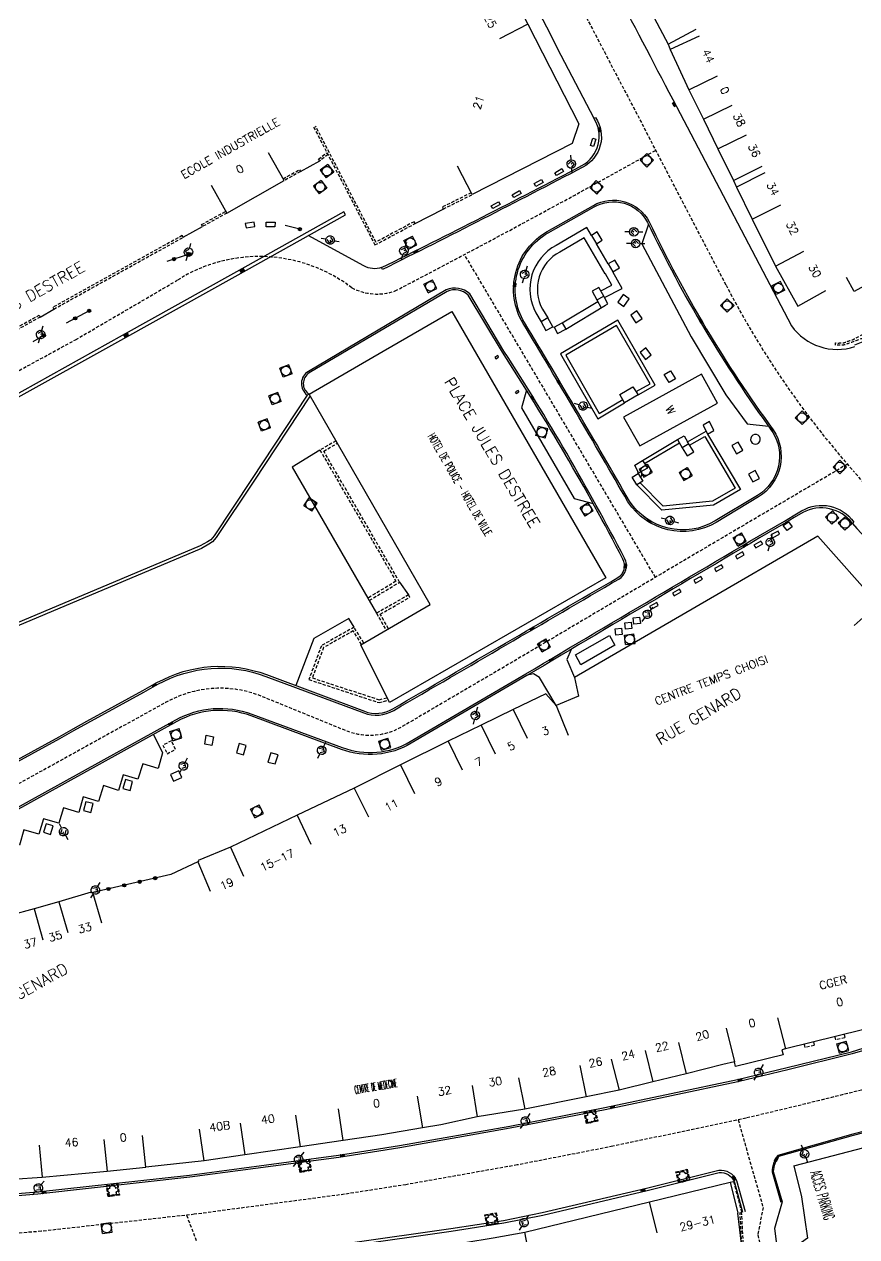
# Model space of a CAD drawing. Header units: millimetres. Extents: x 156998 to 158000, y 123000 to 124000.
# Drawn here: x 157711.9 to 157842.1, y 123499.2 to 123688.6 of the extents above; entities that cross this region are included whole.
import ezdxf
from ezdxf.enums import TextEntityAlignment as Align

# ---------------------------------------------------------------- set-up
doc = ezdxf.new("R2010")
doc.units = ezdxf.units.MM
doc.linetypes.add('DASHED', pattern=[0.75, 0.5, -0.25])
doc.layers.get('0').update_dxf_attribs({"linetype": 'CONTINUOUS'})
for name, color, linetype in [('W0001', 6, 'DASHED'), ('W0008', 7, 'CONTINUOUS'), ('W0100', 7, 'CONTINUOUS'), ('W0112', 1, 'DASHED'), ('W0300', 7, 'CONTINUOUS'), ('W0322', 7, 'CONTINUOUS'), ('W0330', 7, 'CONTINUOUS'), ('W0334', 7, 'CONTINUOUS'), ('W0400', 7, 'CONTINUOUS'), ('W0420', 7, 'CONTINUOUS'), ('W0471', 7, 'CONTINUOUS'), ('W0984', 7, 'CONTINUOUS'), ('W0989', 7, 'CONTINUOUS'), ('W0991', 7, 'CONTINUOUS'), ('W1102', 7, 'CONTINUOUS')]:
    doc.layers.add(name, color=color, linetype=linetype)
doc.styles.get("Standard").update_dxf_attribs({"font": 'romans.shx', "width": 0.85})

# ---------------------------------------------------------------- blocks, each defined once
blk = doc.blocks.new('T300')
for p, q in [((-0.8, 0.51), (-0.86, 0.34)), ((-0.86, 0.34), (-0.86, 0.17)), ((-0.86, 0.17), (-0.74, 0.06)), ((-0.69, 0.63), (-0.8, 0.51)), ((-0.8, -0.06), (-0.74, 0.06)), ((-0.74, 0.06), (-0.69, 0.11)), ((-0.57, 0.69), (-0.69, 0.63)), ((-0.46, 0.69), (-0.57, 0.69)), ((-0.29, 0.63), (-0.46, 0.69)), ((-0.29, 0.63), (-0.17, 0.74)), ((-0.23, 0.57), (-0.29, 0.63)), ((-0.17, 0.74), (-0.06, 0.8)), ((-0.06, 0.8), (0.06, 0.8)), ((0.06, 0.8), (0.23, 0.74)), ((0.23, 0.74), (0.34, 0.63)), ((0.34, 0.63), (0.4, 0.51)), ((0.46, 0.46), (0.34, 0.46)), ((0.4, 0.51), (0.4, 0.46)), ((0.57, 0.4), (0.46, 0.46)), ((0.57, 0.4), (0.69, 0.29)), ((0.69, 0.29), (0.74, 0.17)), ((0.74, 0.06), (0.69, -0.17)), ((0.74, 0.17), (0.74, 0.06)), ((-0.8, -0.17), (-0.8, -0.06)), ((-0.8, -0.23), (-0.8, -0.17)), ((-0.74, -0.34), (-0.8, -0.23)), ((-0.69, -0.4), (-0.74, -0.34)), ((-0.51, -0.46), (-0.69, -0.4)), ((-0.4, -0.46), (-0.51, -0.46)), ((-0.4, -0.46), (-0.34, -0.46)), ((-0.34, -0.46), (-0.34, -0.4)), ((-0.34, -0.51), (-0.34, -0.46)), ((-0.29, -0.63), (-0.34, -0.51)), ((-0.17, -0.74), (-0.29, -0.63)), ((-0.06, -0.8), (-0.17, -0.74)), ((0.06, -0.8), (-0.06, -0.8)), ((0.17, -0.74), (0.06, -0.8)), ((0.23, -0.69), (0.17, -0.74)), ((0.29, -0.46), (0.23, -0.46)), ((0.29, -0.63), (0.23, -0.69)), ((0.46, -0.4), (0.29, -0.46)), ((0.34, -0.51), (0.29, -0.63)), ((0.34, -0.51), (0.34, -0.46)), ((0.57, -0.34), (0.46, -0.4)), ((0.63, -0.29), (0.57, -0.34)), ((0.69, -0.17), (0.63, -0.29))]:
    blk.add_line(p, q)
blk = doc.blocks.new('T400')
for p, q in [((-0.15, 0.3), (0.15, 0.3)), ((-0.15, -0.25), (-0.15, 0.3)), ((-0.15, 0.15), (0.15, 0.15)), ((-0.15, 0), (0.15, 0)), ((0.15, 0.3), (0.15, -0.25)), ((-0.15, -0.15), (0.15, -0.15)), ((-0.15, -0.25), (-0.15, -0.3)), ((-0.15, -0.3), (0.15, -0.3)), ((0.15, -0.3), (0.15, -0.25))]:
    blk.add_line(p, q)
blk = doc.blocks.new('T471')
for p, q in [((-0.333334, 0.333334), (-0.333334, -0.333334)), ((-0.333334, 0.333334), (0.333334, 0.333334)), ((-0.333334, 0), (0, 0)), ((0.500001, 0.500001), (1.000002, 1.000002)), ((-0.500001, -0.500001), (-1.000002, -1.000002)), ((-0.333334, -0.333334), (0.333334, -0.333334))]:
    blk.add_line(p, q)
blk.add_ellipse((0, 0), major_axis=(0.471405, 0.471405), ratio=1, start_param=5.4977871438, end_param=11.780972451)
blk = doc.blocks.new('T420')
for p, q in [((0.75, 0.75), (-0.75, 0.75)), ((-0.75, 0.75), (-0.75, -0.75)), ((0.75, 0.75), (0.75, -0.75)), ((0.75, -0.75), (-0.75, -0.75))]:
    blk.add_line(p, q)
blk.add_ellipse((0, 0), major_axis=(-0.53, 0.53), ratio=1, start_param=3.926991, end_param=10.210176)
blk = doc.blocks.new('t322o')
at = {"color": 0, "linetype": 'Continuous'}
for radius in [0.25, 0.15]:
    blk.add_circle((0, 0), radius, dxfattribs=at)
blk = doc.blocks.new('t112o')
at = {"color": 0, "linetype": 'Continuous'}
for p, q in [((-0.5, 0.5), (0.5, 0.5)), ((-0.5, -0.5), (-0.5, 0.5)), ((0.5, 0.5), (0.5, -0.5)), ((0.5, -0.5), (-0.5, -0.5))]:
    blk.add_line(p, q, dxfattribs=at)

msp = doc.modelspace()

# ---------------------------------------------------------------- linework, layer by layer
at = {"layer": 'W0001'}
for points in [[(157868.78, 123588.28), (157858.63, 123599.5), (157841.63, 123618.69, -0.062169), (157821.64, 123647.84), (157815, 123660.56), (157808.58, 123672.9, -0.001348), (157789.77, 123708.89, -0.000594), (157769.93, 123746.82, 0.013791), (157751.49, 123781.3, 0.022105), (157720.52, 123829.05, 0.042704), (157692.7, 123862.24, 0.011239), (157689.15, 123865.41, 0.02672), (157673.93, 123877.84), (157655.13, 123891.58, 0.002976), (157617.51, 123916.09), (157607.9, 123922.54, 0.000448), (157537.07, 123968.65, 0.000873), (157494.44, 123996.5), (157489.14, 124000, -0.029405)], [(157703.22, 123565.62, -0.007656), (157687.95, 123612.69, -0.357426), (157692.71, 123624.44), (157719.97, 123639.3), (157735.86, 123648.58, -0.31354), (157763.15, 123647.4, 0.20691), (157769.91, 123646.91, 0.007294), (157810.67, 123668.89, 0.537329)]]:
    msp.add_lwpolyline(points, format="xyb", dxfattribs=at)
at = {"layer": 'W0001', "flags": 128}
msp.add_lwpolyline([(157810.61, 123602.18), (157780.76, 123652.61)], dxfattribs=at)
msp.add_lwpolyline([(157840.62, 123619.85, 0.001234), (157789.01, 123589.4), (157770.94, 123578.82, -0.224783), (157762.57, 123578.09), (157748.59, 123583.79, 0.217615), (157734.12, 123582.68), (157693.71, 123560.36), (157665, 123544.55), (157639.25, 123530.51, 0.312777), (157632.23, 123518.13), (157632.34, 123497.36)], format="xyb", dxfattribs=at)
at = {"layer": 'W0001'}
for points in [[(157856.74, 123526.07), (157842.84, 123522.11), (157832.67, 123519.6), (157824.77, 123517.72), (157803.93, 123513.32), (157788.99, 123510.41), (157771.61, 123507.33), (157761.98, 123505.83), (157738.53, 123502.7), (157714.62, 123500.05), (157698.13, 123498.7), (157693.24, 123498.4), (157671.43, 123497.59), (157657.19, 123497.45), (157639.48, 123497.37), (157621.38, 123497.35), (157601.82, 123497.28), (157592.92, 123497.41), (157575.15, 123497.6), (157549.46, 123497.44), (157531.64, 123497.35), (157514.7, 123497.32), (157508.83, 123497.28), (157506.03, 123497.23)], [(157823.53, 123517.45), (157827.42, 123503.79)], [(157827.42, 123503.79), (157826.61, 123499.48), (157828.03, 123493.65), (157845.44, 123467.74), (157859.1, 123447.42), (157881.73, 123413.4), (157887.9, 123405.37)], [(157737.31, 123502.56), (157746.31, 123479.11)]]:
    msp.add_lwpolyline(points, dxfattribs=at)
at = {"layer": 'W0008'}
for points in [[(157789.93, 123887.39, -0.087223), (157776.24, 123877.27), (157737.02, 123859.11), (157725.1, 123853.62), (157716.18, 123849.51, 0.390108), (157715.74, 123845.69), (157724.92, 123833.09, -0.021446), (157751.51, 123793.07, -0.021706), (157774.17, 123751.7, 0.000667), (157795.11, 123711.67, 0.001349), (157813.9, 123675.7), (157831.88, 123641.49, 0.333764), (157841.78, 123638.24, 0.333764)], [(157690.25, 123855.86, -0.042471), (157715.69, 123825.64, -0.022088), (157746.36, 123778.34, -0.013817), (157764.59, 123744.04, 0.001037), (157800.97, 123673.91), (157801.24, 123673.99, -0.450009), (157799.25, 123666.24, -0.005544), (157767.93, 123650.26), (157767.81, 123650.56, -0.206581), (157765.02, 123650.82), (157756.33, 123655.56)], [(157662.81, 123546.92, 0.000457), (157732.83, 123585.48, -0.218901), (157749.73, 123586.72), (157765, 123581, 0.225013), (157769.71, 123581.4, 0.000522), (157804.86, 123601.9, 0.406327), (157805.77, 123605.18, 0.023689), (157786.93, 123637.51), (157781.58, 123646.45, 0.294908), (157777.91, 123647.11), (157756.36, 123634.35, 0.540761), (157756.19, 123630.64, 0.540761)], [(157695.23, 123557.61), (157735.64, 123579.93, -0.217549), (157747.5, 123580.84), (157761.65, 123575.6, 0.224783), (157772.28, 123576.53), (157790.35, 123587.11, -0.001032), (157833.46, 123612.57, -0.391993), (157841.62, 123610.82), (157841.39, 123610.61, -0.000979), (157863.78, 123585.67)], [(157858.87, 123519.77), (157858.83, 123519.9), (157853.08, 123518.21), (157841.48, 123515.23), (157829.73, 123511.91, 0.153142), (157828.83, 123509.35), (157830.19, 123504.58)], [(157751.03, 123481.71), (157746.44, 123491.78), (157746.31, 123493.21), (157745.94, 123493.3, -0.315417), (157748.6, 123496.56), (157762.87, 123498.23), (157778.61, 123500.48), (157786.86, 123501.74), (157792.91, 123502.97), (157809.22, 123506.79), (157820.51, 123509.6, -0.333869), (157823.26, 123507.99), (157824.61, 123503.15)]]:
    msp.add_lwpolyline(points, format="xyb", dxfattribs=at)
at = {"layer": 'W0008', "flags": 128}
msp.add_lwpolyline([(157887.22, 123682.3), (157886.92, 123671.85), (157886.86, 123669.3, -0.033002), (157886.82, 123667.31, -0.053491), (157886.58, 123666.11, -0.036837), (157885.48, 123663.3, -0.044175), (157884.18, 123661.13, -0.059027), (157883.55, 123660.45, -0.032738), (157882.21, 123659.44), (157878.9, 123657.19, -0.003699), (157874.4, 123654.41, -0.008251), (157872.35, 123653.22, -0.000663), (157863.92, 123648.5, -0.005611), (157862.92, 123647.96, -0.008651), (157861.98, 123647.48, -0.000901), (157852.94, 123643.11, -0.01248), (157850.37, 123641.96, -0.005901), (157844.87, 123639.72), (157841.73, 123638.42)], format="xyb", dxfattribs=at)
at = {"layer": 'W0008'}
msp.add_lwpolyline([(157826.71, 123614.75), (157820.09, 123610.77, -0.400193), (157806.31, 123613.96, 0.005996), (157789.91, 123641.84, -0.421557), (157793.7, 123656.2), (157800.9, 123660.27, -0.422024), (157809.62, 123657.73, 0.047152), (157829.02, 123625.21, -0.42281)], format="xyb", close=True, dxfattribs=at)
msp.add_lwpolyline([(157850.39, 123530.93), (157850.54, 123530.42), (157841.33, 123527.75), (157831.3, 123525.27), (157823.49, 123523.41), (157802.77, 123519.03), (157787.92, 123516.14), (157770.65, 123513.08), (157761.14, 123511.6), (157737.83, 123508.49), (157714.06, 123505.86), (157697.71, 123504.52)], dxfattribs=at)
at = {"layer": 'W0008', "flags": 128}
msp.add_lwpolyline([(157830.39, 123504.63), (157829.2, 123500.46), (157829.92, 123494.78), (157862.93, 123449.49), (157865.04, 123451.01)], dxfattribs=at)
at = {"layer": 'W0100'}
for points in [[(157796.5, 123726.19), (157792.13, 123723.76), (157795.84, 123717.1), (157802.1, 123705.64), (157804.44, 123700.85), (157806.9, 123696.07), (157809.5, 123691.23), (157812.58, 123685.46), (157816.99, 123687.82)], [(157787.85, 123694.08), (157790.67, 123688.56), (157798.62, 123673.04), (157797.61, 123669.95), (157781.96, 123661.96), (157779.69, 123666.41)], [(157817.44, 123686.71), (157812.9, 123684.62), (157815.8, 123678.33), (157818.1, 123673.72), (157820.35, 123669.12), (157822.79, 123664.18), (157827.27, 123666.39)], [(157741.14, 123663.42), (157743.61, 123659.07), (157752.57, 123664.15), (157750.11, 123668.5)], [(157827.72, 123665.35), (157823.25, 123663.11), (157825.75, 123658.14), (157829.37, 123650.79), (157832.87, 123644.53), (157837.23, 123646.97)], [(157841.68, 123594.68), (157845.42, 123598), (157836, 123608.64), (157797.96, 123586.53), (157798.6, 123583.62), (157795.08, 123582.17), (157793.47, 123584), (157788.37, 123581.55), (157783.35, 123579.1), (157778.19, 123576.6), (157770.74, 123572.91), (157763.53, 123569.28), (157754.6, 123565.02), (157744.17, 123560.05), (157739.14, 123557.94), (157739.19, 123557.81), (157739.07, 123557.76), (157741.01, 123553.15)], [(157724.06, 123548.15), (157722.66, 123552.95), (157722.44, 123552.88), (157722.4, 123553), (157717.35, 123551.5), (157713.49, 123550.39), (157709.69, 123549.35), (157705.57, 123548.32), (157699.45, 123546.66), (157700.76, 123541.83)], [(157672.43, 123534.32), (157671.15, 123539.15), (157666.5, 123537.92), (157666.48, 123537.92), (157643.03, 123525.29), (157642.5, 123524.95), (157637.86, 123518.24), (157638.07, 123507.21), (157639.38, 123505.99), (157644.14, 123506.02), (157653.51, 123506.06), (157659.35, 123506.07), (157665.12, 123506.11), (157670.37, 123506.12), (157676.93, 123506.28), (157683.52, 123506.56), (157692.94, 123507.09), (157697.34, 123507.38), (157705.41, 123507.88), (157714.75, 123508.49), (157724.91, 123509.42), (157730.95, 123510.04), (157730.44, 123515.01)], [(157849.56, 123533.42), (157849.82, 123532.34), (157843.62, 123530.81), (157843.42, 123531.64), (157842.96, 123531.53), (157830.91, 123528.53), (157830.36, 123528.39), (157830.56, 123527.61), (157823.14, 123525.79), (157822.95, 123526.53), (157821.13, 123526.08), (157815.43, 123524.66), (157810.18, 123523.4), (157804.92, 123522.08), (157799.76, 123521.05), (157790.17, 123519.11), (157782.74, 123517.91), (157777.04, 123516.69), (157774.19, 123516.2), (157767.84, 123515.11), (157761.78, 123514.23), (157761.06, 123519.18)], [(157754.36, 123518.21), (157755.08, 123513.25), (157746.41, 123511.99), (157740.07, 123511.04), (157739.33, 123515.99)], [(157832.26, 123510.27), (157862.41, 123518.14)], [(157832.26, 123510.27), (157833.44, 123505.41)], [(157756.55, 123485.25), (157751.58, 123484.7), (157750.54, 123494.16), (157756.71, 123494.84), (157767.76, 123496.11), (157776.36, 123497.56), (157785.22, 123499.03), (157790.21, 123499.93), (157809.69, 123504.65), (157822.28, 123507.72), (157823.47, 123502.86)]]:
    msp.add_lwpolyline(points, dxfattribs=at)
at = {"layer": 'W0100', "flags": 128}
for points in [[(157882.05, 123674.68), (157884.45, 123670.3), (157841.66, 123646.81), (157840.46, 123649)], [(157833.44, 123505.41), (157834.37, 123498.95), (157831.55, 123496.96), (157881.12, 123428.95), (157876.74, 123425.77), (157882.93, 123417.23), (157914.31, 123440.09), (157914.76, 123440.42), (157911.82, 123444.46)], [(157827.85, 123479.8), (157832.1, 123482.43), (157825.53, 123493.03), (157824.07, 123498.09), (157823.47, 123502.86)]]:
    msp.add_lwpolyline(points, dxfattribs=at)
at = {"layer": 'W0100'}
for points in [[(157764.54, 123591.65), (157775.41, 123597.94), (157756.49, 123630.79), (157768.07, 123637.5), (157778.77, 123643.69), (157802.85, 123602.11), (157769.05, 123582.64)], [(157808.14, 123622.7), (157820.29, 123629.39), (157817.79, 123633.9), (157805.63, 123627.2)]]:
    msp.add_lwpolyline(points, close=True, dxfattribs=at)
msp.add_lwpolyline([(157826.74, 123623.16, 11.158376), (157826.51, 123623.02, 0.089619)], format="xyb", close=True, dxfattribs=at)
at = {"layer": 'W0112'}
for points in [[(157757.18, 123672.5), (157766.77, 123654.1), (157773.04, 123657.44), (157772.89, 123657.73), (157766.91, 123654.54), (157757.48, 123672.65)], [(157759.42, 123668.21), (157758.14, 123667.23), (157757.94, 123667.5), (157759.26, 123668.51)], [(157752.41, 123664.43), (157754.95, 123665.85), (157755.11, 123665.56), (157752.57, 123664.15)], [(157781.81, 123662.25), (157777.3, 123660.01), (157777.44, 123659.71), (157781.96, 123661.96)], [(157743.61, 123659.07), (157739.82, 123656.99), (157739.66, 123657.28), (157743.44, 123659.36)], [(157693.59, 123631.61), (157714.26, 123643.13), (157714.43, 123642.84), (157693.75, 123631.32)], [(157760.69, 123623.5), (157758.17, 123622.06), (157770.05, 123601.57), (157765.66, 123598.94), (157765.88, 123598.58), (157770.62, 123601.43), (157758.75, 123621.91), (157760.9, 123623.13)], [(157768.87, 123594.15), (157767.6, 123596.42), (157772.22, 123599.08), (157772.01, 123599.44), (157767.03, 123596.58), (157768.5, 123593.94)], [(157765.02, 123591.92), (157763.51, 123594.4), (157758.39, 123591.51), (157756.43, 123586.22), (157767.4, 123582.62), (157768.86, 123583.02)], [(157764.66, 123591.71), (157763.37, 123593.83), (157758.73, 123591.21), (157756.98, 123586.48), (157767.41, 123583.07), (157768.67, 123583.4)], [(157840.1, 123530.81), (157840.23, 123530.29), (157838.82, 123529.93), (157838.69, 123530.46)], [(157835.29, 123529.62), (157835.42, 123529.09), (157834, 123528.73), (157833.87, 123529.26)], [(157822.28, 123507.72), (157822.81, 123507.84)], [(157822.81, 123507.84), (157824.08, 123503.02)], [(157824.26, 123497.45), (157824.09, 123498.11), (157823.83, 123503)], [(157833.53, 123458.4), (157843.07, 123465.82), (157825.61, 123493.08), (157824.34, 123498.15), (157824.08, 123503.02)]]:
    msp.add_lwpolyline(points, dxfattribs=at)
at = {"layer": 'W0112', "flags": 128}
msp.add_lwpolyline([(157880.32, 123658.75), (157876.61, 123656.32), (157876.32, 123656.14, -0.003264), (157873.35, 123654.31, -0.007994), (157872.12, 123653.6, -0.000996), (157864.29, 123649.21, -0.005263), (157862.8, 123648.4, -0.009081), (157857.65, 123645.79, -0.009474), (157852.62, 123643.47, -0.00517), (157849.57, 123642.18, -0.002904), (157844.12, 123639.96, -0.006715), (157842.07, 123639.17, -0.007421), (157840.2, 123638.51, -0.068297), (157839.88, 123638.45, -0.019463), (157838.74, 123638.43), (157838.75, 123638.79, 0.019463), (157839.86, 123638.8, 0.068297), (157840.09, 123638.84, 0.006409), (157841.69, 123639.41), (157857.71, 123648.22), (157875.24, 123657.89), (157879.46, 123660.23)], format="xyb", close=True, dxfattribs=at)
at = {"layer": 'W0112'}
for points in [[(157736.64, 123655.58), (157716.41, 123644.36), (157716.57, 123644.07), (157736.8, 123655.3)], [(157785.5, 123636.56), (157785.65, 123636.32), (157786.1, 123636.59), (157785.95, 123636.83)], [(157788.69, 123631.12), (157788.83, 123630.88), (157789.28, 123631.15), (157789.14, 123631.39)], [(157734.94, 123576.64), (157733.62, 123575.98), (157734.28, 123574.64), (157735.6, 123575.3)], [(157801.19, 123518.98), (157801.59, 123517.26), (157799.85, 123516.86), (157799.45, 123518.58)], [(157801.12, 123518.86), (157801.47, 123517.34), (157799.92, 123516.98), (157799.57, 123518.51)], [(157756.51, 123511.29), (157756.81, 123509.55), (157755.05, 123509.24), (157754.75, 123510.98)], [(157756.43, 123511.17), (157756.7, 123509.63), (157755.13, 123509.36), (157754.86, 123510.9)], [(157815.55, 123509.74), (157815.98, 123508.03), (157814.25, 123507.6), (157813.81, 123509.31)], [(157815.48, 123509.62), (157815.86, 123508.11), (157814.32, 123507.72), (157813.94, 123509.24)], [(157726.58, 123507.45), (157726.81, 123505.7), (157725.04, 123505.47), (157724.81, 123507.21)], [(157726.49, 123507.34), (157726.7, 123505.79), (157725.13, 123505.58), (157724.92, 123507.13)], [(157785.72, 123502.95), (157786.03, 123501.21), (157784.27, 123500.9), (157783.96, 123502.64)], [(157785.64, 123502.83), (157785.91, 123501.29), (157784.35, 123501.02), (157784.08, 123502.56)]]:
    msp.add_lwpolyline(points, close=True, dxfattribs=at)
at = {"layer": 'W0322'}
for points in [[(157755.02, 123656.56), (157752.73, 123657.11)], [(157737.73, 123652.68), (157734.23, 123651.51)], [(157722.09, 123643.81), (157718.52, 123641.9)], [(157715.02, 123639.96), (157713.3, 123638.98)], [(157734.86, 123555.76), (157722.66, 123552.95)]]:
    msp.add_lwpolyline(points, dxfattribs=at)
at = {"layer": 'W0330'}
for points in [[(157761.78, 123514.23), (157755.08, 123513.25)], [(157740.07, 123511.04), (157730.95, 123510.04)]]:
    msp.add_lwpolyline(points, dxfattribs=at)
at = {"layer": 'W0334'}
for p, q in [((157812.58, 123685.46), (157812.9, 123684.62)), ((157755.11, 123665.56), (157758.14, 123667.23)), ((157822.79, 123664.18), (157823.25, 123663.11)), ((157773.04, 123657.44), (157777.44, 123659.71)), ((157736.8, 123655.3), (157739.82, 123656.99)), ((157800.61, 123655.57), (157801.37, 123654.26)), ((157803.2, 123651.15), (157803.96, 123649.91)), ((157801.47, 123645.51), (157802.53, 123646.09)), ((157714.43, 123642.84), (157716.57, 123644.07)), ((157807.92, 123630.71), (157805.78, 123629.43)), ((157815.85, 123623.02), (157814.8, 123622.42)), ((157770.62, 123601.43), (157772.01, 123599.44)), ((157765.88, 123598.58), (157767.03, 123596.58))]:
    msp.add_line(p, q, dxfattribs=at)
for points in [[(157767.81, 123650.56, 0.005496), (157799.12, 123666.49, 0.438093), (157800.97, 123673.91)], [(157795.08, 123654.02, 0.417042), (157791.92, 123643.49), (157792.74, 123642.11), (157793.49, 123640.74), (157794.55, 123641.32), (157794.78, 123641.24), (157795.32, 123640.27), (157796.59, 123640.97), (157802.8, 123644.7), (157803.19, 123644.88), (157802.63, 123645.89), (157805.42, 123647.32), (157803.96, 123649.91), (157805, 123650.51), (157804.28, 123651.74), (157803.2, 123651.15), (157801.37, 123654.26), (157802.26, 123654.87), (157801.48, 123656.13), (157800.61, 123655.57), (157799.89, 123656.81), (157795.08, 123654.02)], [(157802.07, 123646.92), (157803.8, 123647.8), (157802.79, 123649.59), (157802.77, 123649.58), (157799.81, 123654.61), (157799.81, 123654.61), (157799.46, 123655.21), (157795.65, 123652.99, 0.416979), (157792.94, 123644.07), (157793.76, 123642.7), (157793.77, 123642.68)], [(157662.67, 123547.18, 0.000457), (157732.69, 123585.74, -0.218901), (157749.83, 123586.99), (157765.11, 123581.27, 0.224732), (157769.56, 123581.65, 0.000522), (157804.72, 123602.15, 0.406421), (157805.52, 123605.04, 0.023694), (157786.69, 123637.36), (157781.35, 123646.26, 0.289762), (157778.04, 123646.85), (157756.5, 123634.1, 0.568189), (157756.49, 123630.79), (157756.19, 123630.64), (157747.47, 123617.44), (157741.61, 123608.67), (157741.1, 123608.04), (157740.58, 123607.74), (157739.45, 123607.09), (157702.68, 123591.63)], [(157841.39, 123610.61, 0.36733), (157833.62, 123612.3, 0.001032), (157790.51, 123586.84), (157772.44, 123576.26, -0.224783), (157761.54, 123575.31), (157747.39, 123580.55, 0.217541), (157735.79, 123579.66), (157695.38, 123557.33)], [(157858.87, 123519.77), (157853.13, 123518.01), (157841.53, 123515.03), (157829.86, 123511.73, 0.14722), (157829.03, 123509.37), (157830.39, 123504.63)], [(157746.32, 123493.17, -0.321325), (157748.68, 123496.18), (157762.92, 123497.84), (157778.66, 123500.09), (157786.93, 123501.36), (157792.99, 123502.59), (157809.31, 123506.41), (157820.55, 123509.22, -0.333869), (157822.9, 123507.87), (157824.23, 123503.05)]]:
    msp.add_lwpolyline(points, format="xyb", dxfattribs=at)
for points in [[(157801.3, 123670.62), (157800.94, 123669.45), (157800.44, 123669.61), (157800.81, 123670.79)], [(157794.86, 123665.37), (157795.98, 123666.02), (157796.26, 123665.59), (157795.13, 123664.94)], [(157788.21, 123661.95), (157789.34, 123662.58), (157789.61, 123662.15), (157788.48, 123661.52)], [(157791.64, 123663.68), (157792.78, 123664.31), (157793.05, 123663.87), (157791.91, 123663.25)], [(157784.92, 123660.22), (157786.06, 123660.84), (157786.32, 123660.41), (157785.18, 123659.79)], [(157692.81, 123620.11), (157709.6, 123629.52), (157727.5, 123639.51), (157744.9, 123649.19), (157762.15, 123658.81), (157761.9, 123659.26), (157744.65, 123649.65), (157727.25, 123639.97), (157709.35, 123629.97), (157692.56, 123620.57)], [(157747.99, 123656.99), (157747.88, 123657.68), (157746.5, 123657.47), (157746.61, 123656.78)], [(157751.17, 123657.65), (157751.13, 123656.93), (157749.75, 123656.95), (157749.78, 123657.67)], [(157805.54, 123646.35), (157804.71, 123645.17), (157805.68, 123644.49), (157806.51, 123645.66)], [(157806.74, 123643.13), (157807.55, 123641.94), (157808.53, 123642.61), (157807.72, 123643.8)], [(157805.78, 123629.43), (157805.03, 123630.73), (157807.07, 123631.92), (157807.92, 123630.71), (157810.58, 123632.21), (157804.74, 123642.34), (157795.77, 123637.09), (157801.61, 123626.96)], [(157809.06, 123636.22), (157809.92, 123636.94), (157809.08, 123638.04), (157808.22, 123637.32)], [(157812.73, 123632.62), (157811.96, 123633.88), (157812.97, 123634.46), (157813.74, 123633.2)], [(157818.76, 123624.56), (157823.91, 123615.89), (157819.7, 123613.48), (157811.59, 123612.67), (157807.7, 123616.64), (157806.98, 123617.85), (157807.89, 123618.39), (157807.87, 123618.74), (157807.38, 123619.68), (157808.59, 123620.45), (157814.05, 123623.69), (157815.11, 123624.31), (157815.64, 123623.36), (157818.54, 123624.99)], [(157818.08, 123625.93), (157818.76, 123624.56), (157819.71, 123625.13), (157819.03, 123626.5)], [(157823.54, 123623.32), (157822.56, 123622.75), (157823.28, 123621.49), (157824.27, 123622.06)], [(157826.17, 123618.87), (157825.13, 123618.32), (157825.82, 123617.08), (157826.86, 123617.63)], [(157827.37, 123607.43), (157827.1, 123607.86), (157826.01, 123607.21), (157826.28, 123606.79)], [(157830.02, 123608.94), (157829.78, 123609.39), (157828.66, 123608.81), (157828.9, 123608.36)], [(157824.48, 123605.72), (157824.22, 123606.15), (157823.12, 123605.54), (157823.38, 123605.1)], [(157821.2, 123603.72), (157820.94, 123604.16), (157819.84, 123603.55), (157820.1, 123603.11)], [(157817.97, 123601.89), (157817.72, 123602.32), (157816.62, 123601.72), (157816.87, 123601.28)], [(157814.62, 123599.93), (157814.36, 123600.36), (157813.27, 123599.73), (157813.53, 123599.3)], [(157811.05, 123597.81), (157810.8, 123598.24), (157809.69, 123597.64), (157809.94, 123597.21)], [(157804.27, 123591.6), (157798.93, 123588.54), (157798.09, 123590.06), (157803.43, 123593.12)], [(157740.38, 123577.53), (157741.51, 123577.3), (157741.28, 123575.9), (157740.15, 123576.12)], [(157746.64, 123575.91), (157745.53, 123576.22), (157745.1, 123574.79), (157746.21, 123574.48)], [(157751.62, 123574.45), (157750.48, 123574.75), (157750.02, 123573.34), (157751.17, 123573.05)], [(157736.13, 123571.97), (157734.81, 123571.38), (157735.27, 123570.33), (157736.59, 123570.92)], [(157727.75, 123570.61), (157727.37, 123569.21), (157728.5, 123568.88), (157728.87, 123570.29)], [(157721.58, 123567.14), (157721.21, 123565.76), (157722.34, 123565.48), (157722.71, 123566.86)], [(157715.36, 123563.71), (157714.96, 123562.37), (157716.07, 123562.04), (157716.48, 123563.39)]]:
    msp.add_lwpolyline(points, close=True, dxfattribs=at)
msp.add_lwpolyline([(157826.58, 123614.97), (157819.95, 123610.99, -0.399938), (157806.53, 123614.1, 0.005994), (157790.13, 123641.98, -0.421543), (157793.83, 123655.98), (157801.02, 123660.05, -0.421748), (157809.39, 123657.62, 0.047137), (157828.81, 123625.06, -0.422487)], format="xyb", close=True, dxfattribs=at)
for points in [[(157809.52, 123657.35), (157808.46, 123654.29), (157816.17, 123639.75), (157821.62, 123630.69), (157824.96, 123626.17), (157828.28, 123625.79)], [(157802.63, 123645.89), (157802.53, 123646.09), (157801.77, 123647.46), (157800.71, 123646.88), (157801.47, 123645.51), (157802.13, 123644.3)], [(157796.05, 123641.94), (157801.6, 123645.27)], [(157794.78, 123641.24), (157796.05, 123641.94), (157796.59, 123640.97)], [(157807.58, 123631.2), (157809.77, 123632.43), (157804.52, 123641.53), (157796.58, 123636.88), (157801.83, 123627.78), (157805.49, 123629.95)], [(157756.64, 123630.54), (157747.83, 123617.2), (157741.95, 123608.42), (157741.38, 123607.71), (157740.79, 123607.37), (157739.64, 123606.7), (157702.85, 123591.24)], [(157790.46, 123631.43), (157789.68, 123628.66), (157797.9, 123614.52), (157800.85, 123613.72)], [(157818.3, 123624.17), (157823.09, 123616.11), (157819.52, 123614.06), (157811.81, 123613.29), (157808.23, 123616.95)], [(157808.91, 123619.95), (157814.35, 123623.18), (157814.35, 123623.18)], [(157814.05, 123623.69), (157814.8, 123622.42), (157815.58, 123621.14), (157816.62, 123621.78), (157815.64, 123623.36)], [(157815.95, 123622.85), (157818.3, 123624.17)], [(157758.17, 123622.06), (157753.84, 123619.39), (157765.66, 123598.94)], [(157807.89, 123618.39), (157808.61, 123617.18), (157807.7, 123616.64)], [(157808.19, 123617.88), (157808.5, 123618.06), (157808.46, 123618.76)], [(157763.51, 123594.4), (157762.69, 123595.75), (157757.19, 123592.65), (157754.41, 123585.28)], [(157797.41, 123590.93), (157796.73, 123589.33), (157797.96, 123586.53)], [(157795.08, 123582.17), (157792.47, 123586.53), (157791.53, 123587.12), (157790.6, 123586.9)], [(157732.13, 123577.64), (157733.58, 123574.76), (157732.9, 123572.32), (157730.5, 123573.04), (157729.72, 123570.67), (157727.4, 123571.34), (157726.69, 123568.91), (157724.31, 123569.65), (157723.54, 123567.17), (157721.18, 123567.91), (157720.46, 123565.46), (157718.08, 123566.21), (157717.35, 123563.8), (157714.97, 123564.47), (157714.25, 123562.09), (157711.86, 123562.77), (157711.19, 123560.35), (157708.8, 123561.09), (157708.03, 123558.64), (157705.7, 123559.33), (157704.93, 123556.91), (157702.58, 123557.61), (157701.88, 123555.2), (157695.46, 123557.38)], [(157739.07, 123557.76), (157734.86, 123555.76)], [(157697.69, 123504.87), (157714.02, 123506.21), (157737.78, 123508.84), (157761.09, 123511.95), (157770.59, 123513.43), (157787.86, 123516.49), (157802.7, 123519.38), (157823.42, 123523.75), (157831.21, 123525.61), (157841.24, 123528.09), (157850.39, 123530.93)]]:
    msp.add_lwpolyline(points, dxfattribs=at)
at = {"layer": 'W0334', "flags": 128}
for points in [[(157794.55, 123641.32), (157793.8, 123642.69), (157792.74, 123642.11)], [(157808.59, 123620.45), (157809.36, 123619.22), (157807.99, 123618.51), (157807.87, 123618.74)]]:
    msp.add_lwpolyline(points, dxfattribs=at)
at = {"layer": 'W1102'}
for p, q in [((157790.67, 123688.56), (157786.22, 123686.28)), ((157815.8, 123678.33), (157820.31, 123680.49)), ((157818.1, 123673.72), (157822.58, 123675.94)), ((157820.35, 123669.12), (157824.84, 123671.32)), ((157825.75, 123658.14), (157830.23, 123660.36)), ((157829.37, 123650.79), (157833.8, 123653.11)), ((157788.37, 123581.55), (157790.55, 123577.05)), ((157795.08, 123582.17), (157796.98, 123577.55)), ((157783.35, 123579.1), (157785.54, 123574.6)), ((157778.19, 123576.6), (157780.39, 123572.11)), ((157770.75, 123572.92), (157772.97, 123568.43)), ((157763.53, 123569.28), (157765.73, 123564.79)), ((157754.6, 123565.02), (157756.75, 123560.51)), ((157744.17, 123560.05), (157746.21, 123555.49)), ((157717.35, 123551.5), (157718.76, 123546.7)), ((157713.49, 123550.39), (157714.84, 123545.58)), ((157829.7, 123533.38), (157830.91, 123528.53)), ((157821.67, 123531.77), (157822.95, 123526.53)), ((157809.01, 123528.26), (157810.18, 123523.4)), ((157814.22, 123529.51), (157815.43, 123524.66)), ((157803.7, 123526.94), (157804.92, 123522.08)), ((157798.78, 123525.95), (157799.76, 123521.05)), ((157781.94, 123522.84), (157782.74, 123517.91)), ((157789.18, 123524.01), (157790.17, 123519.11)), ((157773.34, 123521.13), (157774.19, 123516.2)), ((157745.7, 123516.94), (157746.41, 123511.99)), ((157714.29, 123513.48), (157714.75, 123508.49)), ((157724.39, 123514.39), (157724.91, 123509.42)), ((157810.87, 123499.79), (157809.69, 123504.65)), ((157791.11, 123495.02), (157790.21, 123499.93))]:
    msp.add_line(p, q, dxfattribs=at)

# ---------------------------------------------------------------- block references
at = {"layer": 'W0112'}
for p, rotation in [((157831.29, 123610.18), 305.543517747845), ((157806.36, 123594.64), 186.787584982077), ((157807.69, 123595.41), 186.787584982077), ((157804.85, 123593.7), 186.787584982077)]:
    msp.add_blockref('t112o', p, dxfattribs=dict(at, rotation=rotation))
at = {"layer": 'W0300'}
for p, rotation in [((157800.52, 123517.92), 103.0488198895931), ((157755.78, 123510.26), 99.92232183090627), ((157814.9, 123508.67), 104.2545798505024), ((157725.81, 123506.46), 97.68915512447794), ((157785, 123501.93), 99.92232183090627)]:
    msp.add_blockref('T300', p, dxfattribs=dict(at, rotation=rotation))
at = {"layer": 'W0322'}
for p, rotation in [((157755.02, 123656.56), 166.616626262173), ((157735.36, 123651.89), 198.446246762177), ((157737.73, 123652.68), 198.446246762177), ((157722.09, 123643.81), 208.221338143836), ((157719.89, 123642.63), 208.221338143836), ((157715.02, 123639.96), 209.834946268765), ((157729.99, 123554.64), 192.954383382847), ((157732.42, 123555.2), 192.954383382847), ((157725.11, 123553.51), 192.954383382847), ((157727.55, 123554.08), 192.954383382847)]:
    msp.add_blockref('t322o', p, dxfattribs=dict(at, rotation=rotation))
at = {"layer": 'W0400'}
for p, rotation in [((157813.54, 123676.04), 27.66338108958806), ((157801.87, 123672.1), 11.42141643286523), ((157773.14, 123653.04), 297.215765098408), ((157745.99, 123650.1), 299.144523399293), ((157788.6, 123647.85), 176.7818696694204), ((157817.73, 123642.17), 209.8640663160325), ((157727.83, 123640.02), 299.144523399293), ((157795.51, 123632.7), 210.245569223713), ((157791.39, 123630.17), 211.6424377066846), ((157828.78, 123625.32), 215.2505232359196), ((157809.64, 123610.95), 59.98402516550281), ((157824.6, 123607.17), 300.1398713062659), ((157805.91, 123603.95), 176.6157565523889), ((157791.31, 123594.16), 300.323540890954), ((157794.35, 123589.3), 300.258081024072), ((157732.26, 123585.34), 119.2408500290572), ((157734.82, 123579.3), 298.9959845819721), ((157823.79, 123523.67), 283.423872460019), ((157803.88, 123519.41), 281.919838617017), ((157761.63, 123511.89), 278.868838605947), ((157829.47, 123511.25), 154.269012287841), ((157822.87, 123508.36), 33.97414476112048), ((157715.01, 123506.12), 276.3109812118969), ((157808.67, 123506.5), 103.1611937213223)]:
    msp.add_blockref('T400', p, dxfattribs=dict(at, rotation=rotation))
at = {"layer": 'W0420'}
for p, rotation in [((157809.26, 123667.33), 315.203169000416), ((157759.26, 123665.62), 37.3943686277346), ((157758.19, 123663.13), 37.3943686277346), ((157801.4, 123663.11), 228.163974547761), ((157772.31, 123654.45), 207.215765098408), ((157775.43, 123647.64), 207.215765098408), ((157829.82, 123647.37), 296.234722436477), ((157821.83, 123644.64), 315.203169000416), ((157752.85, 123634.42), 289.858922249932), ((157751.15, 123630.1), 289.858922249932), ((157749.48, 123625.96), 289.858922249932), ((157833.53, 123627.11), 315.203169000416), ((157792.85, 123624.84), 254.311308840212), ((157809.07, 123618.84), 120.68398720139), ((157815.32, 123618.32), 120.68398720139), ((157839.42, 123619.41), 315.203169000416), ((157756.68, 123613.56), 236.554971428698), ((157799.86, 123612.79), 302.171870459277), ((157838.23, 123611.53), 42.0593528175641), ((157840.25, 123610.6), 42.0593528175641), ((157823.77, 123608.1), 210.139871306266), ((157793.19, 123591.55), 210.258081024072), ((157806.59, 123592.52), 186.787584982077), ((157735.66, 123577.61), 197.484135592247), ((157768.3, 123576.12), 197.484135592247), ((157748.32, 123565.64), 205.4818653839), ((157839.91, 123528.8), 196.146807064469), ((157724.83, 123500.57), 187.546231656124)]:
    msp.add_blockref('T420', p, dxfattribs=dict(at, rotation=rotation))
at = {"layer": 'W0471'}
for p, rotation in [((157797.45, 123666.73), 228.163974547761), ((157807.22, 123656.14), 315.203169000416), ((157759.76, 123654.87), 124.723657856233), ((157807.51, 123654.33), 315.203169000416), ((157737.61, 123652.98), 29.0242091772992), ((157771.29, 123653.17), 207.215765098408), ((157790.17, 123649.5), 208.061762010375), ((157714.51, 123640.12), 209.077404340227), ((157799.31, 123628.95), 120.245569223713), ((157812.86, 123611.07), 120.68398720139), ((157828.56, 123607.66), 210.139871306266), ((157809.35, 123596.42), 186.787584982077), ((157782.47, 123580.61), 210.168345883659), ((157758.44, 123575.17), 197.484135592247), ((157736.81, 123572.73), 197.484135592247), ((157718.1, 123562.46), 73.24776906735259), ((157723.07, 123553.34), 192.954383382847), ((157826.74, 123524.87), 193.423872460019), ((157790.26, 123517.27), 191.451292100351), ((157833.92, 123512.14), 64.26901228784101), ((157754.83, 123511.28), 188.351159670725), ((157714.15, 123506.81), 185.190563935016), ((157790.06, 123501.38), 11.5077633981987)]:
    msp.add_blockref('T471', p, dxfattribs=dict(at, rotation=rotation))

# ---------------------------------------------------------------- texts
at = {"layer": 'W0984'}
for s, rotation, p in [('ECOLE INDUSTRIELLE', 29.4974, (157744.16, 123669.2)), ('W', 299.0541, (157812.96, 123628.3)), ('CENTRE TEMPS CHOISI', 20.9799, (157819.33, 123586.12)), ('CGER', 13.9719, (157838.37, 123538.92))]:
    msp.add_text(s, height=1.25, rotation=rotation, dxfattribs=at).set_placement(p, align=Align.MIDDLE)
for s, rotation, width, p in [('HOTEL DE POLICE - HOTEL DE VILLE', 299.9426, 0.5, (157780.06, 123616.69)), ('CENTRE DE MEDECINE', 9.6798, 0.3, (157766.9, 123522.67))]:
    msp.add_text(s, height=1.25, rotation=rotation, dxfattribs=dict(at, width=width)).set_placement(p, align=Align.MIDDLE)
at = {"layer": 'W0989'}
for s, rotation, p in [('PLACE JULES DESTREE', 29.523, (157709.5, 123644.28)), ('PLACE JULES DESTREE', 300.6204, (157785.08, 123621.7)), ('RUE GENARD', 30.6112, (157817.35, 123580.51)), ('RUE GENARD', 28.8307, (157711.99, 123537.66))]:
    msp.add_text(s, height=1.75, rotation=rotation, dxfattribs=at).set_placement(p, align=Align.MIDDLE)
at = {"layer": 'W0989', "width": 0.4}
msp.add_text('ACCES PARKING', height=1.75, rotation=286.5378, dxfattribs=at).set_placement((157836.73, 123505.69), align=Align.MIDDLE)
at = {"layer": 'W0991'}
for s, rotation, p in [('25', 297.081, (157784.8, 123689.05)), ('44', 294.7667, (157818.87, 123683.6)), ('0', 296.5949, (157821.44, 123678.22)), ('21', 71.8027, (157782.95, 123676.35)), ('38', 296.0525, (157823.71, 123673.63)), ('36', 296.1981, (157826.06, 123668.85)), ('0', 29.4974, (157745.63, 123665.96)), ('34', 296.6894, (157828.97, 123662.86)), ('32', 296.2347, (157832.01, 123656.74)), ('30', 299.1824, (157835.52, 123650.04)), ('3', 22.3367, (157793.39, 123578.21)), ('5', 25.9613, (157788.05, 123575.83)), ('7', 25.9113, (157782.97, 123573.36)), ('9', 26.322, (157776.68, 123570.27)), ('11', 26.7069, (157769.35, 123566.61)), ('13', 25.4819, (157761.24, 123562.65)), ('15-17', 25.4861, (157751.48, 123558)), ('19', 24.1878, (157743.61, 123554.32)), ('33', 15.2573, (157721.41, 123547.43)), ('37', 15.2989, (157712.9, 123545.05)), ('35', 16.0282, (157716.8, 123546.14)), ('0', 13.9719, (157839.39, 123535.87)), ('0', 11.308, (157825.69, 123532.58)), ('20', 16.8852, (157817.94, 123530.64)), ('24', 13.9689, (157806.36, 123527.6)), ('22', 13.5619, (157811.62, 123528.88)), ('26', 11.2901, (157801.24, 123526.44)), ('28', 11.4282, (157793.98, 123524.98)), ('32', 11.2823, (157777.64, 123521.98)), ('30', 9.1787, (157785.56, 123523.43)), ('0', 9.6798, (157767, 123520.04)), ('40B', 8.5454, (157742.51, 123516.46)), ('40', 8.2992, (157750.03, 123517.57)), ('0', 5.8562, (157727.42, 123514.7)), ('46', 5.1817, (157719.34, 123513.93)), ('29-31', 13.7135, (157817.17, 123501.32))]:
    msp.add_text(s, height=1.25, rotation=rotation, dxfattribs=at).set_placement(p, align=Align.MIDDLE)

doc.saveas('drawing.dxf')
